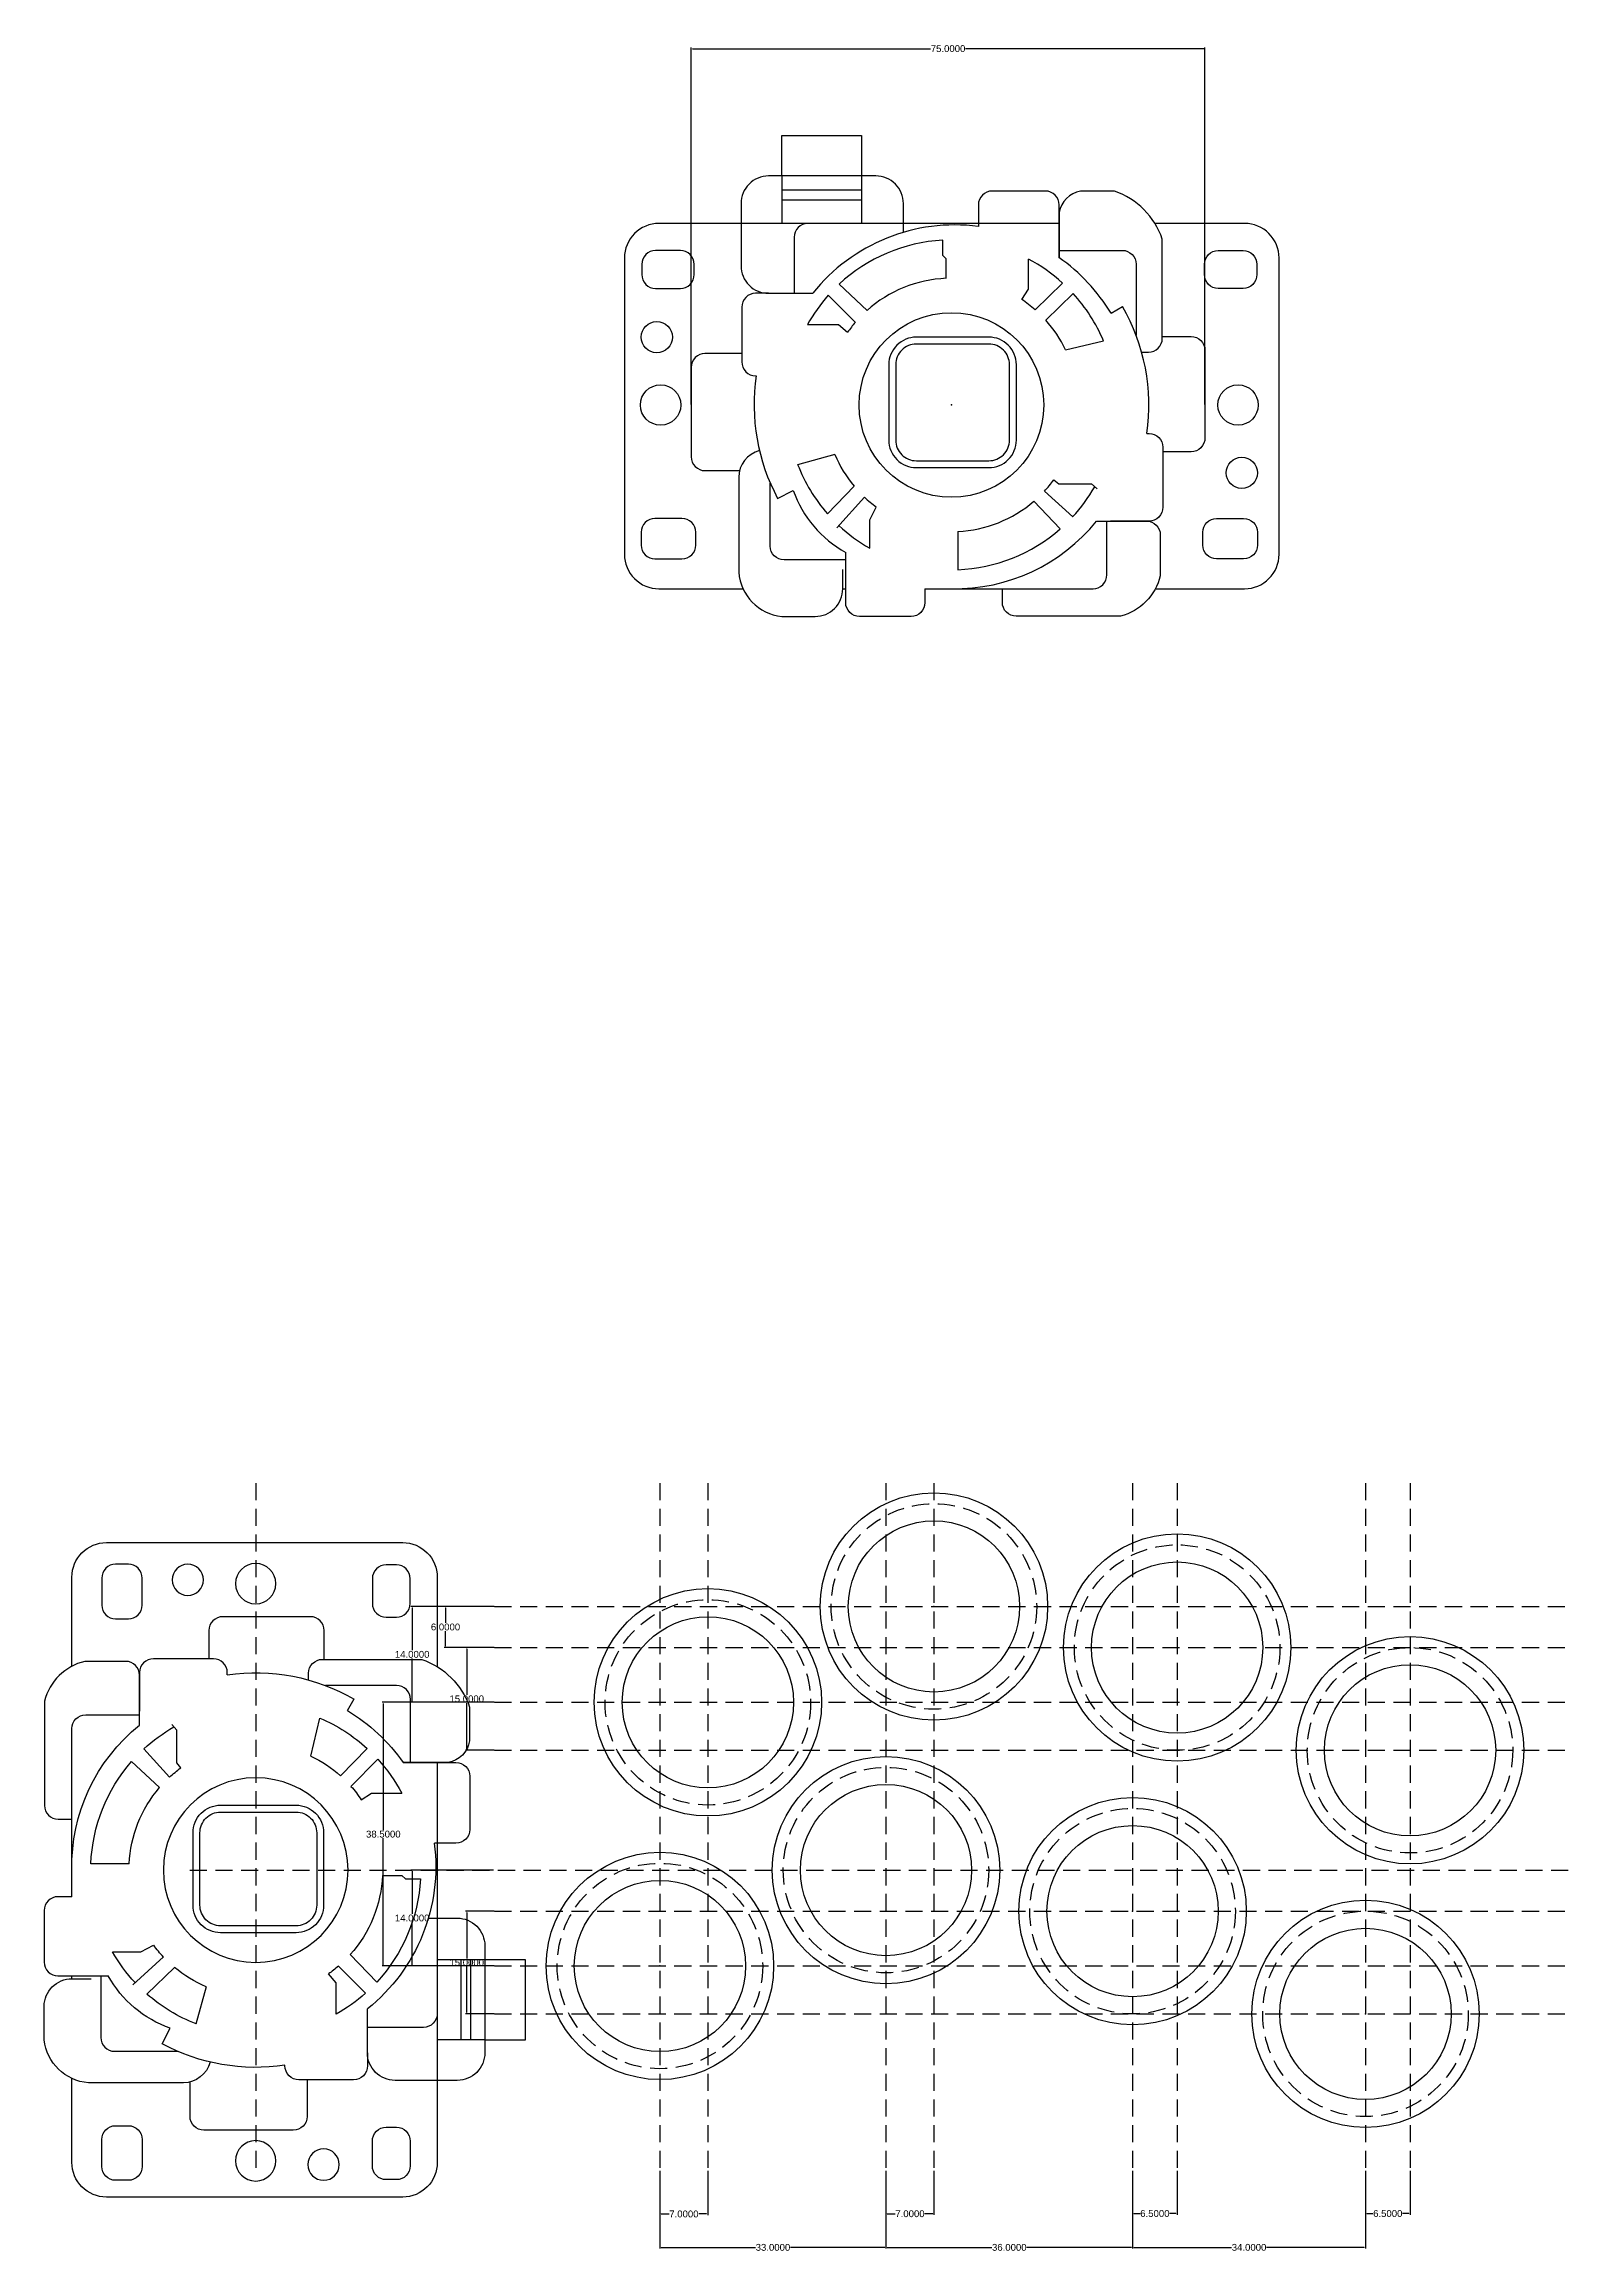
# Model space of a CAD drawing. Header units: inches. Extents: x -376 to 2041, y -1202 to 257.
# Drawn here: x -376.1 to -153.3, y -71 to 251.4 of the extents above; entities that cross this region are included whole.
import ezdxf

# ---------------------------------------------------------------- set-up
doc = ezdxf.new("R2010")
doc.units = ezdxf.units.IN
doc.header["$LTSCALE"] = 5
doc.header["$MEASUREMENT"] = 0
doc.linetypes.add('DASH2', pattern=[0.75, 0.5, -0.25])
doc.linetypes.add('DASHED', pattern=[0.375, 0.25, -0.125])
doc.layers.add('Datum', color=4, linetype='DASH2', transparency=0.5)
doc.layers.add('Elements', color=1, linetype='Continuous')
doc.styles.get("Standard").update_dxf_attribs({"font": 'arial.ttf'})
doc.dimstyles.get("Standard").update_dxf_attribs({"dimtxt": 1, "dimasz": 0.18, "dimexe": 0.18, "dimexo": 0.0625, "dimgap": 0.09, "dimtad": 0, "dimtih": 1, "dimtoh": 1, "dimdec": 4, "dimzin": 0, "dimdsep": 46, "dimtxsty": 'Standard', "dimcen": 0.09, "dimadec": 0, "dimazin": 0, "dimtfac": 1, "dimtdec": 4, "dimtofl": 0, "dimtmove": 0, "dimatfit": 3, "dimfxl": 1, "dimtolj": 1, "dimtzin": 0, "dimarcsym": 0})

# ---------------------------------------------------------------- blocks, each defined once
blk = doc.blocks.new('*D14')
at = {"color": 0, "lineweight": -2}
for p, q in [((-286.24, -59.13), (-286.24, -65.62)), ((-279.24, -59.13), (-279.24, -65.62)), ((-286.06, -65.44), (-284.9, -65.44)), ((-279.42, -65.44), (-280.58, -65.44))]:
    blk.add_line(p, q, dxfattribs=at)
at = {"color": 0}
for points in [[(-286.06, -65.41), (-286.06, -65.47), (-286.24, -65.44)], [(-279.42, -65.47), (-279.42, -65.41), (-279.24, -65.44)]]:
    blk.add_solid(points, dxfattribs=at)
at = {"layer": 'Defpoints', "color": 0}
for p in [(-286.24, -59.06), (-279.24, -59.06), (-279.24, -65.44)]:
    blk.add_point(p, dxfattribs=at)
at = {"color": 0, "insert": (-282.74, -65.44), "char_height": 1, "attachment_point": 5}
blk.add_mtext('\\A1;7.0000', dxfattribs=at)
blk = doc.blocks.new('*D15')
at = {"color": 0, "lineweight": -2}
for p, q in [((-253.24, -59.13), (-253.24, -65.59)), ((-246.24, -59.13), (-246.24, -65.59)), ((-253.06, -65.41), (-251.9, -65.41)), ((-246.42, -65.41), (-247.58, -65.41))]:
    blk.add_line(p, q, dxfattribs=at)
at = {"color": 0}
for points in [[(-253.06, -65.38), (-253.06, -65.44), (-253.24, -65.41)], [(-246.42, -65.44), (-246.42, -65.38), (-246.24, -65.41)]]:
    blk.add_solid(points, dxfattribs=at)
at = {"layer": 'Defpoints', "color": 0}
for p in [(-253.24, -59.06), (-246.24, -59.06), (-246.24, -65.41)]:
    blk.add_point(p, dxfattribs=at)
at = {"color": 0, "insert": (-249.74, -65.41), "char_height": 1, "attachment_point": 5}
blk.add_mtext('\\A1;7.0000', dxfattribs=at)
blk = doc.blocks.new('*D16')
at = {"color": 0, "lineweight": -2}
for p, q in [((-217.24, -59.13), (-217.24, -65.56)), ((-210.74, -59.13), (-210.74, -65.56)), ((-217.06, -65.38), (-216.16, -65.38)), ((-210.92, -65.38), (-211.83, -65.38))]:
    blk.add_line(p, q, dxfattribs=at)
at = {"color": 0}
for points in [[(-217.06, -65.35), (-217.06, -65.41), (-217.24, -65.38)], [(-210.92, -65.41), (-210.92, -65.35), (-210.74, -65.38)]]:
    blk.add_solid(points, dxfattribs=at)
at = {"layer": 'Defpoints', "color": 0}
for p in [(-217.24, -59.06), (-210.74, -59.06), (-210.74, -65.38)]:
    blk.add_point(p, dxfattribs=at)
at = {"color": 0, "insert": (-213.99, -65.38), "char_height": 1, "attachment_point": 5}
blk.add_mtext('\\A1;6.5000', dxfattribs=at)
blk = doc.blocks.new('*D17')
at = {"color": 0, "lineweight": -2}
for p, q in [((-183.24, -59.13), (-183.24, -65.56)), ((-176.74, -59.13), (-176.74, -65.56)), ((-183.06, -65.38), (-182.16, -65.38)), ((-176.92, -65.38), (-177.83, -65.38))]:
    blk.add_line(p, q, dxfattribs=at)
at = {"color": 0}
for points in [[(-183.06, -65.35), (-183.06, -65.41), (-183.24, -65.38)], [(-176.92, -65.41), (-176.92, -65.35), (-176.74, -65.38)]]:
    blk.add_solid(points, dxfattribs=at)
at = {"layer": 'Defpoints', "color": 0}
for p in [(-183.24, -59.06), (-176.74, -59.06), (-176.74, -65.38)]:
    blk.add_point(p, dxfattribs=at)
at = {"color": 0, "insert": (-179.99, -65.38), "char_height": 1, "attachment_point": 5}
blk.add_mtext('\\A1;6.5000', dxfattribs=at)
blk = doc.blocks.new('*D18')
at = {"color": 0, "lineweight": -2}
for p, q in [((-286.24, -59.13), (-286.24, -70.5)), ((-253.24, -59.13), (-253.24, -70.5)), ((-286.06, -70.32), (-272.29, -70.32)), ((-253.42, -70.32), (-267.19, -70.32))]:
    blk.add_line(p, q, dxfattribs=at)
at = {"color": 0}
for points in [[(-286.06, -70.29), (-286.06, -70.35), (-286.24, -70.32)], [(-253.42, -70.35), (-253.42, -70.29), (-253.24, -70.32)]]:
    blk.add_solid(points, dxfattribs=at)
at = {"layer": 'Defpoints', "color": 0}
for p in [(-286.24, -59.06), (-253.24, -59.06), (-253.24, -70.32)]:
    blk.add_point(p, dxfattribs=at)
at = {"color": 0, "insert": (-269.74, -70.32), "char_height": 1, "attachment_point": 5}
blk.add_mtext('\\A1;33.0000', dxfattribs=at)
blk = doc.blocks.new('*D19')
at = {"color": 0, "lineweight": -2}
for p, q in [((-253.24, -59.19), (-253.24, -70.5)), ((-217.24, -59.19), (-217.24, -70.5)), ((-253.06, -70.32), (-237.79, -70.32)), ((-217.42, -70.32), (-232.69, -70.32))]:
    blk.add_line(p, q, dxfattribs=at)
at = {"color": 0}
for points in [[(-253.06, -70.29), (-253.06, -70.35), (-253.24, -70.32)], [(-217.42, -70.35), (-217.42, -70.29), (-217.24, -70.32)]]:
    blk.add_solid(points, dxfattribs=at)
at = {"layer": 'Defpoints', "color": 0}
for p in [(-253.24, -59.13), (-217.24, -59.13), (-217.24, -70.32)]:
    blk.add_point(p, dxfattribs=at)
at = {"color": 0, "insert": (-235.24, -70.32), "char_height": 1, "attachment_point": 5}
blk.add_mtext('\\A1;36.0000', dxfattribs=at)
blk = doc.blocks.new('*D20')
at = {"color": 0, "lineweight": -2}
for p, q in [((-217.24, -59.13), (-217.24, -70.5)), ((-183.24, -59.19), (-183.24, -70.5)), ((-217.06, -70.32), (-202.79, -70.32)), ((-183.42, -70.32), (-197.69, -70.32))]:
    blk.add_line(p, q, dxfattribs=at)
at = {"color": 0}
for points in [[(-217.06, -70.29), (-217.06, -70.35), (-217.24, -70.32)], [(-183.42, -70.35), (-183.42, -70.29), (-183.24, -70.32)]]:
    blk.add_solid(points, dxfattribs=at)
at = {"layer": 'Defpoints', "color": 0}
for p in [(-217.24, -59.06), (-183.24, -59.13), (-183.24, -70.32)]:
    blk.add_point(p, dxfattribs=at)
at = {"color": 0, "insert": (-200.24, -70.32), "char_height": 1, "attachment_point": 5}
blk.add_mtext('\\A1;34.0000', dxfattribs=at)
blk = doc.blocks.new('*D22')
at = {"color": 0, "lineweight": -2}
for p, q in [((-310.52, -15.22), (-322.59, -15.22)), ((-322.41, -15.4), (-322.41, -21.62)), ((-322.41, -29.04), (-322.41, -22.82)), ((-310.46, -29.22), (-322.59, -29.22))]:
    blk.add_line(p, q, dxfattribs=at)
at = {"color": 0}
for points in [[(-322.38, -15.4), (-322.44, -15.4), (-322.41, -15.22)], [(-322.44, -29.04), (-322.38, -29.04), (-322.41, -29.22)]]:
    blk.add_solid(points, dxfattribs=at)
at = {"layer": 'Defpoints', "color": 0}
for p in [(-310.46, -15.22), (-322.41, -29.22), (-310.4, -29.22)]:
    blk.add_point(p, dxfattribs=at)
at = {"color": 0, "insert": (-322.41, -22.22), "char_height": 1, "attachment_point": 5}
blk.add_mtext('\\A1;14.0000', dxfattribs=at)
blk = doc.blocks.new('*D23')
at = {"color": 0, "lineweight": -2}
for p, q in [((-310.46, -21.22), (-314.62, -21.22)), ((-314.44, -21.4), (-314.44, -28.12)), ((-314.44, -36.04), (-314.44, -29.32)), ((-310.46, -36.22), (-314.62, -36.22))]:
    blk.add_line(p, q, dxfattribs=at)
at = {"color": 0}
for points in [[(-314.41, -21.4), (-314.47, -21.4), (-314.44, -21.22)], [(-314.47, -36.04), (-314.41, -36.04), (-314.44, -36.22)]]:
    blk.add_solid(points, dxfattribs=at)
at = {"layer": 'Defpoints', "color": 0}
for p in [(-310.4, -21.22), (-314.44, -36.22), (-310.4, -36.22)]:
    blk.add_point(p, dxfattribs=at)
at = {"color": 0, "insert": (-314.44, -28.72), "char_height": 1, "attachment_point": 5}
blk.add_mtext('\\A1;15.0000', dxfattribs=at)
blk = doc.blocks.new('*D24')
at = {"color": 0, "lineweight": -2}
for p, q in [((-310.46, 9.28), (-326.8, 9.28)), ((-326.62, 9.1), (-326.62, -9.37)), ((-326.62, -29.04), (-326.62, -10.57)), ((-310.46, -29.22), (-326.8, -29.22))]:
    blk.add_line(p, q, dxfattribs=at)
at = {"color": 0}
for points in [[(-326.59, 9.1), (-326.65, 9.1), (-326.62, 9.28)], [(-326.65, -29.04), (-326.59, -29.04), (-326.62, -29.22)]]:
    blk.add_solid(points, dxfattribs=at)
at = {"layer": 'Defpoints', "color": 0}
for p in [(-326.62, 9.28), (-310.4, 9.28), (-310.4, -29.22)]:
    blk.add_point(p, dxfattribs=at)
at = {"color": 0, "insert": (-326.62, -9.97), "char_height": 1, "attachment_point": 5}
blk.add_mtext('\\A1;38.5000', dxfattribs=at)
blk = doc.blocks.new('*D25')
at = {"color": 0, "lineweight": -2}
for p, q in [((-310.46, 23.28), (-322.59, 23.28)), ((-322.41, 23.1), (-322.41, 16.88)), ((-322.41, 9.46), (-322.41, 15.68)), ((-310.52, 9.28), (-322.59, 9.28))]:
    blk.add_line(p, q, dxfattribs=at)
at = {"color": 0}
for points in [[(-322.38, 23.1), (-322.44, 23.1), (-322.41, 23.28)], [(-322.44, 9.46), (-322.38, 9.46), (-322.41, 9.28)]]:
    blk.add_solid(points, dxfattribs=at)
at = {"layer": 'Defpoints', "color": 0}
for p in [(-322.41, 23.28), (-310.4, 23.28), (-310.46, 9.28)]:
    blk.add_point(p, dxfattribs=at)
at = {"color": 0, "insert": (-322.41, 16.28), "char_height": 1, "attachment_point": 5}
blk.add_mtext('\\A1;14.0000', dxfattribs=at)
blk = doc.blocks.new('*D26')
at = {"color": 0, "lineweight": -2}
for p, q in [((-310.46, 23.28), (-317.72, 23.28)), ((-317.54, 23.1), (-317.54, 20.88)), ((-317.54, 17.46), (-317.54, 19.68)), ((-310.46, 17.28), (-317.72, 17.28))]:
    blk.add_line(p, q, dxfattribs=at)
at = {"color": 0}
for points in [[(-317.51, 23.1), (-317.57, 23.1), (-317.54, 23.28)], [(-317.57, 17.46), (-317.51, 17.46), (-317.54, 17.28)]]:
    blk.add_solid(points, dxfattribs=at)
at = {"layer": 'Defpoints', "color": 0}
for p in [(-310.4, 23.28), (-317.54, 17.28), (-310.4, 17.28)]:
    blk.add_point(p, dxfattribs=at)
at = {"color": 0, "insert": (-317.54, 20.28), "char_height": 1, "attachment_point": 5}
blk.add_mtext('\\A1;6.0000', dxfattribs=at)
blk = doc.blocks.new('*D27')
at = {"color": 0, "lineweight": -2}
for p, q in [((-310.46, 17.28), (-314.62, 17.28)), ((-314.44, 17.1), (-314.44, 10.38)), ((-314.44, 2.46), (-314.44, 9.18)), ((-310.46, 2.28), (-314.62, 2.28))]:
    blk.add_line(p, q, dxfattribs=at)
at = {"color": 0}
for points in [[(-314.41, 17.1), (-314.47, 17.1), (-314.44, 17.28)], [(-314.47, 2.46), (-314.41, 2.46), (-314.44, 2.28)]]:
    blk.add_solid(points, dxfattribs=at)
at = {"layer": 'Defpoints', "color": 0}
for p in [(-314.44, 17.28), (-310.4, 17.28), (-310.4, 2.28)]:
    blk.add_point(p, dxfattribs=at)
at = {"color": 0, "insert": (-314.44, 9.78), "char_height": 1, "attachment_point": 5}
blk.add_mtext('\\A1;15.0000', dxfattribs=at)
blk = doc.blocks.new('button-top')
at = {"layer": 'Datum'}
blk.add_circle((0, 0), 15, dxfattribs=at)
at = {"layer": 'Elements'}
for radius in [16.6, 12.5]:
    blk.add_circle((0, 0), radius, dxfattribs=at)
blk.add_point((0, 0), dxfattribs=at)
blk = doc.blocks.new('astro-city-1-buttons')
at = {"color": 1}
for p in [(-246.24, 23.28), (-210.74, 17.28), (-279.24, 9.28), (-176.74, 2.28), (-253.24, -15.22), (-217.24, -21.22), (-286.24, -29.22), (-183.24, -36.22)]:
    blk.add_blockref('button-top', p, dxfattribs=at)
blk = doc.blocks.new('*D33')
at = {"color": 0, "lineweight": -2}
for p, q in [((-281.68, 198.81), (-281.68, 250.96)), ((-281.5, 250.78), (-246.73, 250.78)), ((-206.86, 250.78), (-241.63, 250.78)), ((-206.68, 198.81), (-206.68, 250.96))]:
    blk.add_line(p, q, dxfattribs=at)
at = {"color": 0}
for points in [[(-281.5, 250.81), (-281.5, 250.75), (-281.68, 250.78)], [(-206.86, 250.75), (-206.86, 250.81), (-206.68, 250.78)]]:
    blk.add_solid(points, dxfattribs=at)
at = {"layer": 'Defpoints', "color": 0}
for p in [(-206.68, 250.78), (-281.68, 198.75), (-206.68, 198.75)]:
    blk.add_point(p, dxfattribs=at)
at = {"color": 0, "insert": (-244.18, 250.78), "char_height": 1, "attachment_point": 5}
blk.add_mtext('\\A1;75.0000', dxfattribs=at)
blk = doc.blocks.new('joystickbottom')
at = {"layer": 'Elements'}
for p, q in [((24.73, 16.4), (24.73, 22.28)), ((24.73, 22.28), (36.3, 22.28)), ((36.3, 22.28), (36.3, 9.5)), ((24.73, 16.4), (24.73, 9.5)), ((36.3, 14.33), (24.73, 14.33)), ((24.73, 12.95), (36.3, 12.95)), ((48.07, 4.87), (48.07, 7.07)), ((48.58, 4.35), (48.07, 4.87)), ((48.58, 1.54), (48.58, 4.35)), ((60.5, -0.03), (60.5, 4.34)), ((37.09, -3.12), (33.06, 0.71)), ((61.49, -3.02), (65.46, 0.86)), ((35.4, -4.85), (31.47, -0.92)), ((59.54, -1.53), (60.5, -0.03)), ((63.01, -4.53), (66.98, -0.65)), ((72.49, -3.53), (74.17, -2.56)), ((28.45, -5.17), (32.97, -5.17)), ((32.97, -5.17), (34.28, -6.28)), ((65.86, -8.83), (71.4, -7.53)), ((32.42, -24.03), (27, -25.5)), ((35.23, -28.62), (31.36, -32.62)), ((64.17, -27.71), (64.92, -28.3)), ((64.92, -28.3), (69.63, -28.3)), ((69.63, -28.3), (70.48, -29.01)), ((24.13, -30.4), (26.39, -29.23)), ((32.69, -34.68), (36.73, -30.21)), ((37.49, -33.5), (38.44, -31.64)), ((65.11, -34.83), (61.31, -30.8)), ((62.82, -29.34), (66.93, -33.07)), ((37.49, -37.62), (37.49, -33.5)), ((50.26, -35.2), (50.26, -40.75))]:
    blk.add_line(p, q, dxfattribs=at)
for points in [[(42.37, 8.22), (42.37, 12.4, 0.414214), (38.37, 16.4), (22.82, 16.4, 0.414214), (18.82, 12.4), (18.82, 3.37, 0.414214), (22.82, -0.63), (29.21, -0.63)], [(64.94, 4.55, 0.038741), (64.96, 4.86), (64.96, 12.21, 0.414214), (62.96, 14.21), (55.24, 14.21, 0.414214), (53.24, 12.21), (53.24, 9.08)], [(76.93, -9.17), (77.92, -9.17, 0.414214), (79.92, -7.17), (79.92, 7.24, 0.230405), (73, 14.19), (68.08, 14.19, 0.321801), (64.96, 11.08), (64.96, 4.54)], [(53.24, 9.5), (6.9, 9.5, 0.414214), (1.9, 4.5), (1.9, -38.5, 0.414214), (6.9, -43.5), (19.11, -43.5)], [(64.96, 9.5), (28.52, 9.5, 0.414214), (26.52, 7.5), (26.52, -0.63)], [(78.91, -43.5), (91.86, -43.5, 0.414214), (96.86, -38.5), (96.86, 4.5, 0.414214), (91.86, 9.5), (78.85, 9.5)], [(64.96, 5.6), (74.12, 5.6, -0.414214), (76.12, 3.6), (76.12, -6.69)], [(22.82, -0.63), (20.92, -0.63, 0.414214), (18.92, -2.63), (18.92, -10.59, 0.414214), (20.92, -12.59), (21.03, -12.59)], [(18.92, -9.38), (13.59, -9.38, 0.414214), (11.59, -11.38), (11.59, -24.36, 0.414214), (13.59, -26.36), (18.6, -26.36)], [(79.92, -6.9), (84.11, -6.9, -0.414214), (86.11, -8.9), (86.11, -21.62, -0.414214), (84.11, -23.62), (80, -23.62)], [(77.68, -20.96), (78, -20.96, -0.414214), (80, -22.96), (80, -31.68, -0.414214), (78, -33.68), (72.39, -33.68)], [(21.49, -23.46, 0.34255), (18.48, -27.33), (18.48, -41.11, 0.360932), (24.72, -47.52), (29.57, -47.52, 0.414214), (33.57, -43.52), (33.57, -40.72)], [(34, -39.31), (25.05, -39.31, -0.414214), (23.05, -37.31), (23.05, -28.17)], [(45.48, -43.5), (69.87, -43.5, 0.414214), (71.87, -41.5), (71.87, -33.68)], [(70.39, -33.68), (77.63, -33.68, -0.414214), (79.63, -35.68), (79.63, -41.62, -0.277133), (73.86, -47.48), (58.72, -47.48, -0.414214), (56.72, -45.48), (56.72, -43.5)], [(45.48, -43.5), (45.48, -45.52, -0.414214), (43.48, -47.52), (36, -47.52, -0.414214), (34, -45.52), (34, -38.23)]]:
    blk.add_lwpolyline(points, format="xyb", dxfattribs=at)
for points in [[(4.42, 3.57), (4.42, 2.08, 0.414214), (6.42, 0.08), (10.02, 0.08, 0.414214), (12.02, 2.08), (12.02, 3.57, 0.414214), (10.02, 5.57), (6.42, 5.57, 0.414214)], [(93.63, 3.57), (93.63, 2.08, -0.414214), (91.63, 0.08), (88.04, 0.08, -0.414214), (86.04, 2.08), (86.04, 3.57, -0.414214), (88.04, 5.57), (91.63, 5.57, -0.414214)], [(40.25, -10.99), (40.25, -21.93, 0.414214), (44.25, -25.93), (54.76, -25.93, 0.414214), (58.76, -21.93), (58.76, -10.99, 0.414214), (54.76, -6.99), (44.25, -6.99, 0.414214)], [(41.25, -10.99), (41.25, -21.93, 0.414214), (44.25, -24.93), (54.76, -24.93, 0.414214), (57.76, -21.93), (57.76, -10.99, 0.414214), (54.76, -7.99), (44.25, -7.99, 0.414214)], [(4.33, -35.31), (4.33, -37.17, 0.414214), (6.33, -39.17), (10.25, -39.17, 0.414214), (12.25, -37.17), (12.25, -35.31, 0.414214), (10.25, -33.31), (6.33, -33.31, 0.414214)], [(93.72, -35.31), (93.72, -37.17, -0.414214), (91.72, -39.17), (87.8, -39.17, -0.414214), (85.8, -37.17), (85.8, -35.31, -0.414214), (87.8, -33.31), (91.72, -33.31, -0.414214)]]:
    blk.add_lwpolyline(points, format="xyb", close=True, dxfattribs=at)
blk.add_lwpolyline([(33.57, -43.5), (34, -43.5)], dxfattribs=at)
blk.add_lwpolyline([(33.57, -43.5), (34, -43.5)], dxfattribs=at)
for centre, radius in [((6.6, -6.99), 2.27), ((49.34, -16.83), 13.39), ((7.15, -16.84), 2.93), ((90.91, -16.84), 2.93), ((91.45, -26.69), 2.27)]:
    blk.add_circle(centre, radius, dxfattribs=at)
for centre, radius, start, end in [((49.84, -17.11), 26.4, 82.6061, 141.3811), ((49.34, -16.83), 23.93, 93.0549, 132.8652), ((49.34, -16.83), 23.93, 47.6826, 62.2278), ((49.84, -17.11), 26.4, 30.9461, 55.1216), ((49.34, -16.83), 18.39, 92.3684, 131.774), ((49.34, -16.83), 23.93, 138.3262, 150.8382), ((49.34, -16.83), 18.39, 48.6585, 56.3342), ((49.34, -16.83), 23.93, 22.8668, 42.5379), ((49.34, -16.83), 28.63, 351.7045, 29.8901), ((49.34, -16.83), 18.39, 139.3301, 144.9862), ((49.34, -16.83), 18.39, 25.8092, 41.9846), ((49.34, -16.83), 28.63, 171.4903, 208.2797), ((49.34, -16.83), 23.93, 201.2127, 221.2913), ((49.34, -16.83), 18.39, 203.0293, 219.8524), ((49.34, -16.83), 18.39, 317.1221, 323.7453), ((49.34, -16.83), 23.93, 317.2782, 330.244), ((42.03, -23.72), 16.58, 199.418, 241.0393), ((49.34, -16.83), 18.39, 226.6875, 233.6306), ((49.34, -16.83), 18.39, 272.8517, 310.5833), ((49.34, -16.83), 23.93, 226.9596, 240.3206), ((49.84, -17.11), 26.4, 268.9884, 321.1009), ((49.34, -16.83), 23.93, 272.191, 311.2181)]:
    blk.add_arc(centre, radius, start, end, dxfattribs=at)
blk.add_point((49.34, -16.83), dxfattribs=at)
blk = doc.blocks.new('joystick bottom')
at = {"layer": 'Elements', "linetype": 'DASHED', "ltscale": 15, "xscale": 1.006397965095784, "yscale": 1.006397965095784, "zscale": 1.006397965095784}
blk.add_blockref('joystickbottom', (-49.66, 16.94), dxfattribs=at)

msp = doc.modelspace()

# ---------------------------------------------------------------- linework, layer by layer
at = {"layer": 'Datum'}
for p, q in [((-345.2427, 41.29621), (-345.2427, -59.06307)), ((-286.2427, 41.29621), (-286.2427, -59.06307)), ((-279.2427, 41.29621), (-279.2427, -59.06307)), ((-253.2427, 41.29621), (-253.2427, -59.06307)), ((-246.2427, 41.29621), (-246.2427, -59.06307)), ((-217.2427, 41.29621), (-217.2427, -59.06307)), ((-210.7427, 41.29621), (-210.7427, -59.06307)), ((-210.7427, 41.29621), (-210.7427, -59.06307)), ((-183.2427, 41.29621), (-183.2427, -59.06307)), ((-176.7427, 41.29621), (-176.7427, -59.06307)), ((-310.39896, 23.28313), (-153.2687, 23.28313)), ((-310.39896, 17.28313), (-153.2687, 17.28313)), ((-310.39896, 9.28313), (-153.2687, 9.28313)), ((-310.39896, 2.28313), (-153.2687, 2.28313)), ((-354.88431, -15.21687), (-153.2687, -15.21687)), ((-310.39896, -21.21687), (-153.2687, -21.21687)), ((-310.39896, -29.21687), (-153.2687, -29.21687)), ((-310.39896, -36.21687), (-153.2687, -36.21687))]:
    msp.add_line(p, q, dxfattribs=at)

# ---------------------------------------------------------------- block references
at = {"color": 1}
for name, p in [('joystick bottom', (-243.67823, 198.74734)), ('astro-city-1-buttons', (0, 0))]:
    msp.add_blockref(name, p, dxfattribs=at)
at = {"color": 1, "xscale": -1, "rotation": 270}
msp.add_blockref('joystick bottom', (-345.2427, -15.21687), dxfattribs=at)

# ---------------------------------------------------------------- dimensions: what is measured, and where the dimension line sits
at = {"color": 1}
for base, p1, p2, picture, middle in [((-206.67711, 250.78303), (-281.67711, 198.74734), (-206.67711, 198.74734), '*D33', (-244.17711, 250.78303)), ((-279.2427, -65.44047), (-286.2427, -59.06307), (-279.2427, -59.06307), '*D14', (-282.7427, -65.44047)), ((-253.2427, -70.31501), (-286.2427, -59.06307), (-253.2427, -59.06307), '*D18', (-269.7427, -70.31501)), ((-246.2427, -65.41047), (-253.2427, -59.06307), (-246.2427, -59.06307), '*D15', (-249.7427, -65.41047)), ((-217.2427, -70.31501), (-253.2427, -59.12557), (-217.2427, -59.12557), '*D19', (-235.2427, -70.31501)), ((-210.7427, -65.38047), (-217.2427, -59.06307), (-210.7427, -59.06307), '*D16', (-213.9927, -65.38047)), ((-183.2427, -70.31501), (-217.2427, -59.06307), (-183.2427, -59.12557), '*D20', (-200.2427, -70.31501)), ((-176.7427, -65.38047), (-183.2427, -59.06307), (-176.7427, -59.06307), '*D17', (-179.9927, -65.38047))]:
    dim = msp.add_linear_dim(base=base, p1=p1, p2=p2, dimstyle='Standard', override={"dimlfac": 1}, dxfattribs=at)
    dim.commit()
    dim.dimension.update_dxf_attribs({"geometry": picture, "text_midpoint": middle})
for base, p1, p2, picture, middle in [((-322.41391, 23.28313), (-310.46146, 9.28313), (-310.39896, 23.28313), '*D25', (-322.41391, 16.28313)), ((-317.53678, 17.28313), (-310.39896, 23.28313), (-310.39896, 17.28313), '*D26', (-317.53678, 20.28313)), ((-314.4388, 17.28313), (-310.39896, 2.28313), (-310.39896, 17.28313), '*D27', (-314.4388, 9.78313)), ((-326.61588, 9.28313), (-310.39896, -29.21687), (-310.39896, 9.28313), '*D24', (-326.61588, -9.96687)), ((-322.41391, -29.21687), (-310.46146, -15.21687), (-310.39896, -29.21687), '*D22', (-322.41391, -22.21687)), ((-314.4388, -36.21687), (-310.39896, -21.21687), (-310.39896, -36.21687), '*D23', (-314.4388, -28.71687))]:
    dim = msp.add_linear_dim(base=base, p1=p1, p2=p2, angle=90, dimstyle='Standard', override={"dimlfac": 1}, dxfattribs=at)
    dim.commit()
    dim.dimension.update_dxf_attribs({"geometry": picture, "text_midpoint": middle})

doc.saveas('drawing.dxf')
